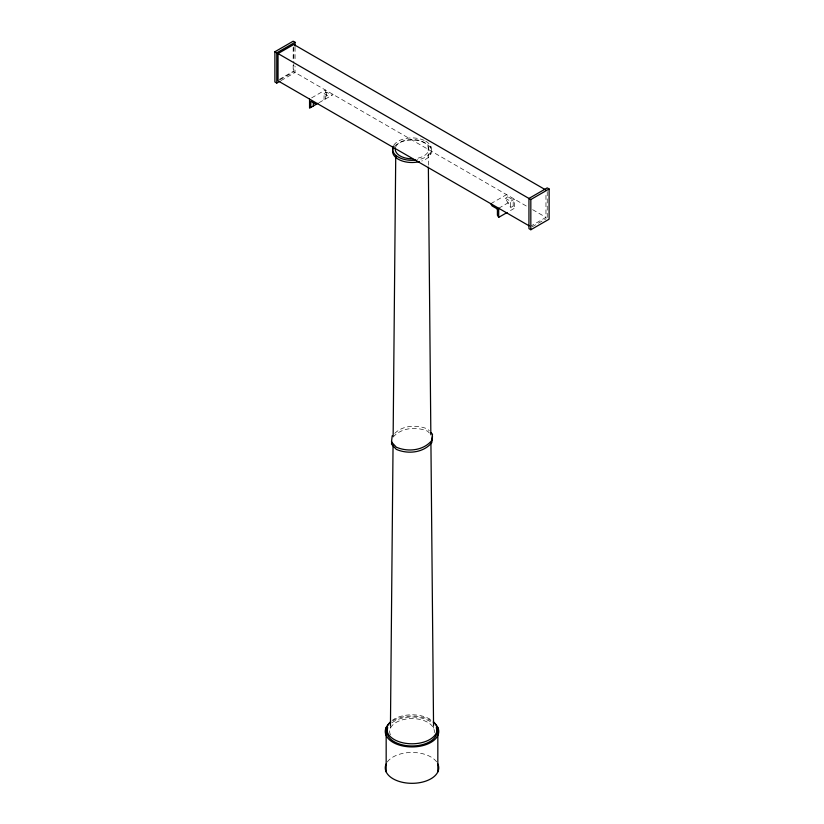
<?xml version="1.0" encoding="UTF-8"?>
<svg xmlns="http://www.w3.org/2000/svg" width="824" height="824" viewBox="0 0 824 824"><rect width="100%" height="100%" fill="white"/><g stroke="black" fill="none" stroke-linecap="round" stroke-linejoin="round"><path stroke-width="0.62" stroke-dasharray="4.12 3.09" d="M390.432 728.148L390.452 725.573M394.768 433.352C403.183 425.04 417.202 424.618 427.697 429.057L429.294 430.787M393.058 437.132C401.432 427.502 416.45 426.41 427.697 431.24L429.294 432.971M279.182 79.485L293.169 71.41L527.082 206.463M280.139 79.66L293.797 71.77L293.797 64.334M281.077 80.577L295.054 72.502L295.054 66.208M311.657 97.86L325.315 89.971L325.315 99.076M324.059 99.797L324.059 93.617L326.582 92.154L331.938 95.254M319.012 102.712L333.195 94.523M490.805 203.713L506.564 194.618L507.821 196.802L513.187 199.892L513.187 206.082L514.444 208.266L508.14 211.902M513.187 206.082L510.664 207.535L505.308 198.254L507.821 196.802M498.685 208.266L514.444 199.161L514.444 208.266M530.203 226.466L545.962 217.361L545.962 192.548M532.17 226.785L546.147 218.71M532.634 209.667L545.962 217.361M324.059 93.617L329.415 96.707M505.308 198.254L510.664 201.344L510.664 207.535M428.181 146.62L428.356 165.912M433.548 725.573L433.568 728.148M547.229 191.662L547.229 218.092M430.767 146.219L430.767 148.402M430.767 152.018L430.767 154.201M326.582 92.154L326.582 98.344M295.054 47.329L295.054 61.172M293.797 46.958L293.797 63.087M293.169 47.493L293.169 60.08M293.169 65.117L293.169 71.41M393.089 720.567A26.749 15.44 0 0 1 430.911 720.567M387.27 762.004A26.749 15.44 0 0 1 412 752.446A26.749 15.44 0 0 1 436.73 762.004M394.377 146.579A19.426 11.217 0 0 1 425.112 143.026A19.426 11.217 0 0 1 421.713 161.02M425.74 141.192A19.426 11.217 0 0 1 417.026 159.949M393.728 145.302A19.426 11.217 0 0 1 424.834 140.698M392.121 722.638A25.101 14.492 0 0 1 431.879 722.638M392.121 720.454A25.101 14.492 0 0 1 431.879 720.454M390.432 734.823A22.33 12.896 0 0 1 410.074 718.641A22.33 12.896 0 0 1 434.248 732.629M395.819 146.62A16.748 9.672 0 0 1 423.845 142.284A16.748 9.672 0 0 1 416.336 158.455"/><path stroke-width="1.24" d="M390.452 725.573L393.048 445.104M393.141 436.092L395.736 155.623M392.203 435.752L391.503 441.983L396.303 447.185C407.962 452.252 423.392 450.677 431.797 440.49L432.497 434.258L430.89 432.528M391.781 441.674L391.503 444.167L396.303 449.368C407.962 454.436 423.392 452.86 431.797 442.673L432.497 436.442M279.995 81.195L276.771 83.059L274.886 81.967L274.886 51.758L293.169 41.2L295.054 42.292L295.054 46.072M274.886 51.758L276.771 52.849L295.054 42.292M529.09 225.817L278.038 80.876L278.038 53.57L293.797 44.475L545.962 190.066M317.961 103.319L309.556 108.171L309.556 99.076M490.805 203.713L492.062 205.897L497.418 208.997L497.418 215.177L498.685 217.361L507.09 212.51M278.038 53.57L530.831 199.532L549.114 188.974L549.114 219.184L530.831 229.742L528.946 228.65L528.946 198.44L547.229 187.882L549.114 188.974M316.179 104.349L310.813 101.259L310.813 107.439M496.965 208.565L498.159 210.635M428.367 167.2L430.849 434.804M430.921 442.529L433.548 725.573M530.831 199.532L530.831 229.742M498.685 208.266L498.685 217.361M437.832 727.489L437.832 771.882M386.168 727.489L386.168 771.882M313.336 102.279L313.336 105.987M276.771 52.849L276.771 83.059M433.187 722.061A26.749 15.44 0 0 1 430.087 742.867A26.749 15.44 0 0 1 393.913 742.867A26.749 15.44 0 0 1 390.813 722.061M437.832 763.889A26.749 15.44 0 0 1 412 783.325A26.749 15.44 0 0 1 386.168 763.889M419.395 161.669A19.426 11.217 0 0 1 399.177 159.722A19.426 11.217 0 0 1 393.233 148.402M415.832 160.113A19.426 11.217 0 0 1 393.233 146.219M436.246 727.736A25.101 14.492 0 0 1 412 745.977A25.101 14.492 0 0 1 387.754 727.736M433.743 722.061A25.101 14.492 0 0 1 412 743.794A25.101 14.492 0 0 1 390.257 722.061M412.639 158.785A16.748 9.672 0 0 1 395.396 147.836"/></g></svg>
